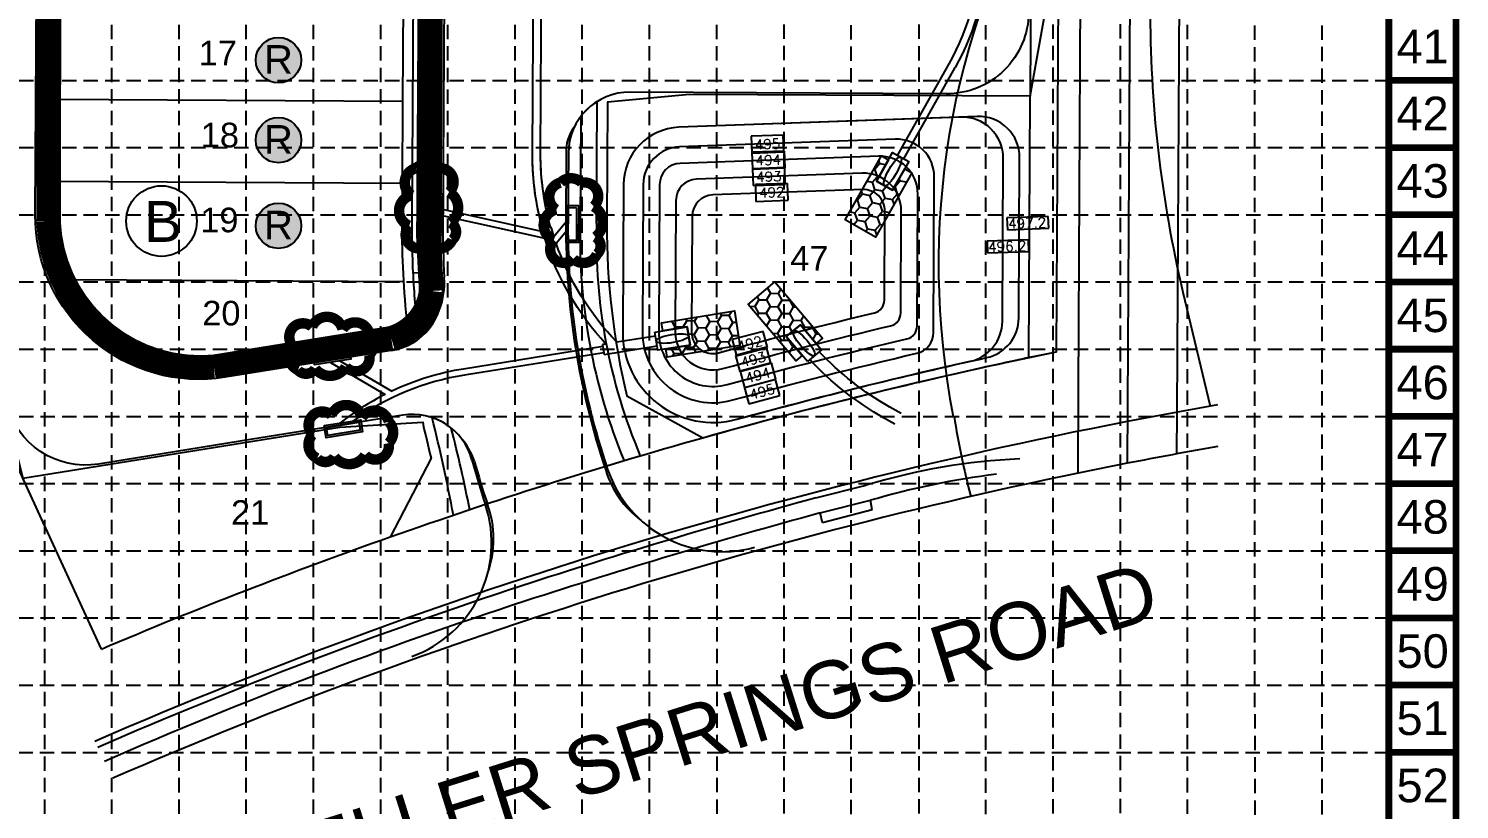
# Model space of a CAD drawing. Header units: inches. Extents: x 2538379 to 2539036, y 7098904 to 7099955.
# Drawn here: x 2538687.5 to 2539036.4, y 7099088 to 7099278.4 of the extents above; entities that cross this region are included whole.
import ezdxf
from ezdxf.enums import TextEntityAlignment as Align

# ---------------------------------------------------------------- set-up
doc = ezdxf.new("R2010")
doc.units = ezdxf.units.IN
doc.header["$MEASUREMENT"] = 0
doc.linetypes.add('DASHED', pattern=[0.75, 0.5, -0.25])
doc.linetypes.add('HIDDEN2', pattern=[0.1875, 0.125, -0.0625])
for name, color, linetype in [('1 BLOCK NUMBER', 7, 'Continuous'), ('1 RYLAND LOT', 7, 'Continuous'), ('86102-1570', 7, 'HIDDEN2'), ('90001-3965', 7, 'HIDDEN2'), ('ADJ-LINES', 7, 'Continuous'), ('ALLEY PAVING', 7, 'Continuous'), ('BASE', 7, 'Continuous'), ('cont-text', 42, 'Continuous'), ('EROSION BLANKETS', 84, 'Continuous'), ('EX-INLET', 7, 'Continuous'), ('EX-SIDEWALK', 7, 'Continuous'), ('Face of Curb', 7, 'Continuous'), ('FENCE_IRON', 7, 'FENCELINE1'), ('FENCE_MASONRY', 7, 'FENCELINE2'), ('GRID', 254, 'DASHED'), ('LEGEND', 7, 'Continuous'), ('LOT_LINES', 7, 'Continuous'), ('LOT_NUM', 7, 'Continuous'), ('PAV', 7, 'Continuous'), ('POND', 42, 'Continuous'), ('Rip-Rap', 1, 'Continuous'), ('ROW', 7, 'Continuous'), ('SDWLK', 7, 'Continuous'), ('TXT-ROW', 7, 'Continuous'), ('UT-ST-HDWL', 5, 'Continuous'), ('UT-ST-INLET', 5, 'Continuous'), ('UT-ST-INLET-SHADE', 5, 'Continuous'), ('UT-ST-LINE', 5, 'Continuous')]:
    doc.layers.add(name, color=color, linetype=linetype)
doc.styles.add('L60', font='SIMPLEX.shx', dxfattribs={"height": 3})
doc.styles.add('ryland', font='ARIAL.TTF', dxfattribs={"height": 25})
doc.styles.get("Standard").update_dxf_attribs({"font": 'ARIAL.TTF'})
doc.linetypes.add('FENCELINE1', pattern='A,0.25,-0.1,[133,ltypeshp.shx,S=0.1,R=0,X=-0.1,Y=0],-0.1,1', length=1.45)
doc.linetypes.add('FENCELINE2', pattern='A,0.25,-0.1,[132,ltypeshp.shx,S=0.1,R=0,X=-0.1,Y=0],-0.1,1', length=1.45)

# ---------------------------------------------------------------- blocks, each defined once
blk = doc.blocks.new('RYLAND')
h = blk.add_hatch(color=81)
h.paths.add_polyline_path([(1.164, -1.048, 1), (-1.408, -1.048, 1)])
h.paths.add_polyline_path([(-1.348, -2.228), (1.104, -2.228), (1.104, 0.21), (-1.348, 0.21)], flags=25)
at = {"color": 5}
blk.add_circle((-0.122, -1.048), 1.286, dxfattribs=at)
at = {"layer": 'BASE', "color": 5, "style": 'ryland'}
blk.add_text('R', height=1.625, dxfattribs=at).set_placement((-0.122, -1.821), align=Align.CENTER)

msp = doc.modelspace()

# ---------------------------------------------------------------- hatches: boundary and pattern name
at = {"layer": 'Rip-Rap', "linetype": 'Continuous'}
h = msp.add_hatch(dxfattribs=at)
h.set_pattern_fill('HONEY', color=256, scale=15, angle=349.3979, style=0)
h.set_pattern_definition([(349.39791015, (1966496.218, 6681801.2166), (3.06324478, 1.0786131816), [1.875, -3.75]), (109.39791015, (1966496.218, 6681801.2166), (-2.465728806, 2.1135412066), [1.875, -3.75]), (49.39791015, (1966496.218, 6681801.2166), (0.597515974, 3.192154388), [-3.75, 1.875])])
h.paths.add_polyline_path([(2538901.14, 7099244.23), (2538902.88, 7099243.24), (2538894.04, 7099227.56), (2538886.64, 7099231.74), (2538895.47, 7099247.42), (2538897.22, 7099246.44), (2538894.27, 7099241.21), (2538898.19, 7099239)])
h = msp.add_hatch(dxfattribs=at)
h.set_pattern_fill('HONEY', color=256, scale=15, angle=239.1299, style=0)
h.set_pattern_definition([(239.12989951, (2345568.0838, 7780768.9975), (-0.0493164763, -3.2472207905), [1.875, -3.75]), (359.12989951, (2345568.0838, 7780768.9975), (2.8368339344, 1.580901074), [1.875, -3.75]), (299.12989951, (2345568.0838, 7780768.9975), (2.787517458, -1.6663197166), [-3.75, 1.875])])
h.paths.add_polyline_path([(2538876.15, 7099198.72), (2538874.63, 7099197.42), (2538862.98, 7099211.15), (2538869.46, 7099216.65), (2538881.11, 7099202.92), (2538879.58, 7099201.63), (2538875.7, 7099206.2), (2538872.27, 7099203.29)])
h = msp.add_hatch(dxfattribs=at)
h.set_pattern_fill('HONEY', color=256, scale=15, angle=117.9396, style=0)
h.set_pattern_definition([(117.93956515, (3222003.487, 6911596.964), (-2.752300193, 1.7238673453), [1.875, -3.75]), (237.93956515, (3222003.487, 6911596.964), (-0.1167628172, -3.2454955587), [1.875, -3.75]), (177.93956515, (3222003.487, 6911596.964), (-2.8690630103, -1.5216282134), [-3.75, 1.875])])
h.paths.add_polyline_path([(2538842.17, 7099204.72), (2538841.85, 7099206.69), (2538859.62, 7099209.55), (2538860.97, 7099201.16), (2538843.2, 7099198.3), (2538842.88, 7099200.28), (2538848.81, 7099201.23), (2538848.09, 7099205.67)])
at = {"layer": 'UT-ST-INLET-SHADE', "linetype": 'Continuous'}
h = msp.add_hatch(color=256, dxfattribs=at)
h.paths.add_polyline_path([(2538785.57, 7099238.1), (2538788.57, 7099238.09), (2538788.51, 7099228.09), (2538785.51, 7099228.1)])
h.paths.add_polyline_path([(2538786.01, 7099228.6), (2538786.07, 7099237.6), (2538788.06, 7099237.59), (2538788.01, 7099228.59)], flags=16)
h = msp.add_hatch(color=256, dxfattribs=at)
h.paths.add_polyline_path([(2538821.63, 7099235.23), (2538821.57, 7099226.23), (2538818.57, 7099226.25), (2538818.63, 7099235.25)])
h.paths.add_polyline_path([(2538821.12, 7099234.74), (2538821.08, 7099226.74), (2538819.08, 7099226.75), (2538819.13, 7099234.75)], flags=16)
h = msp.add_hatch(color=256, dxfattribs=at)
h.paths.add_polyline_path([(2538756.74, 7099199.34), (2538765.63, 7099200.76), (2538766.1, 7099197.8), (2538757.21, 7099196.38)])
h.paths.add_polyline_path([(2538757.32, 7099198.92), (2538765.21, 7099200.19), (2538765.53, 7099198.22), (2538757.63, 7099196.95)], flags=16)
h = msp.add_hatch(color=256, dxfattribs=at)
h.paths.add_polyline_path([(2538759.6, 7099181.58), (2538768.48, 7099183), (2538768.96, 7099180.03), (2538760.07, 7099178.61)])
h.paths.add_polyline_path([(2538760.17, 7099181.15), (2538768.07, 7099182.42), (2538768.38, 7099180.45), (2538760.48, 7099179.19)], flags=16)

# ---------------------------------------------------------------- linework, layer by layer
at = {"layer": '1 BLOCK NUMBER', "linetype": 'Continuous'}
msp.add_circle((2538719.91, 7099231.48), 8.61, dxfattribs=at)
at = {"layer": '86102-1570', "linetype": 'Continuous'}
msp.add_line((2538943.52, 7099190.42), (2538945.28, 7099517.22), dxfattribs=at)
at = {"layer": '90001-3965', "linetype": 'Continuous'}
for p, q in [((2538969.28, 7099517.09), (2538967.49, 7099184.85)), ((2538969, 7099214.16), (2538975.61, 7099186.31))]:
    msp.add_line(p, q, dxfattribs=at)
for centre, radius, start, end in [((2539101.89, 7099220.83), 192.5, 149.9319, 191.0845), ((2539256.02, 7099282.31), 295, 179.6914, 193.3569), ((2539184.78, 7097994.52), 1230, 101.57123, 102.50257), ((2539103.39, 7099213.46), 192.5, 188.841, 194.797)]:
    msp.add_arc(centre, radius, start, end, dxfattribs=at)
at = {"layer": 'ADJ-LINES', "linetype": 'Continuous'}
for p, q in [((2538957.44, 7099547.36), (2538955.42, 7099172.39)), ((2538943.41, 7099169.98), (2538943.52, 7099190.42)), ((2538967.49, 7099184.85), (2538967.43, 7099174.67))]:
    msp.add_line(p, q, dxfattribs=at)
for radius, start, end in [(1210, 99.90602, 113.47218), (1200, 99.98619, 101.05791), (1200, 101.05791, 113.44929)]:
    msp.add_arc((2539185.58, 7097994.67), radius, start, end, dxfattribs=at)
at = {"layer": 'ALLEY PAVING', "linetype": 'Continuous'}
for points in [[(2538778.74, 7099184.14), (2538742.07, 7099178.24), (2538704.58, 7099172.21, -0.388707), (2538682.02, 7099187.07), (2538667.08, 7099246.22), (2538665.22, 7099253.68, 0.205093), (2538646.18, 7099278.76), (2538590.81, 7099310.24), (2538574.41, 7099321.86), (2538473.27, 7099379.37, -0.072358), (2538460.54, 7099389.27), (2538450.88, 7099399.34), (2538434.97, 7099411.53, 0.42624), (2538413.83, 7099406.92)], [(2538775.91, 7099199.89), (2538735.45, 7099193.38, -0.463354), (2538689.1, 7099233.09), (2538689.47, 7099300.7), (2538689.79, 7099360.15, 0.015656), (2538689.7, 7099363.66), (2538688.5, 7099384.48, -0.005453), (2538688.31, 7099388.69)], [(2538931.37, 7099282.41, -0.414214), (2538911.26, 7099262.52), (2538834.2, 7099262.94)]]:
    msp.add_lwpolyline(points, format="xyb", dxfattribs=at)
at = {"layer": 'BASE', "const_width": 1.64}
for points in [[(2539035.59, 7098905.23), (2539035.59, 7099954.13), (2538380.02, 7099954.13), (2538380.02, 7098905.23)], [(2539019.2, 7098921.61), (2539019.2, 7099937.74), (2538396.41, 7099937.74), (2538396.41, 7098921.61)]]:
    msp.add_lwpolyline(points, close=True, dxfattribs=at)
for points in [[(2539035.59, 7099265.79), (2539019.2, 7099265.79)], [(2539035.59, 7099249.4), (2539019.2, 7099249.4)], [(2539035.59, 7099233.01), (2539019.2, 7099233.01)], [(2539035.59, 7099216.62), (2539019.2, 7099216.62)], [(2539035.59, 7099200.23), (2539019.2, 7099200.23)], [(2539035.59, 7099183.84), (2539019.2, 7099183.84)], [(2539035.59, 7099167.45), (2539019.2, 7099167.45)], [(2539035.59, 7099151.06), (2539019.2, 7099151.06)], [(2539035.59, 7099134.67), (2539019.2, 7099134.67)], [(2539035.59, 7099118.28), (2539019.2, 7099118.28)], [(2539035.59, 7099101.9), (2539019.2, 7099101.9)]]:
    msp.add_lwpolyline(points, dxfattribs=at)
at = {"layer": 'cont-text'}
for p, q in [((2538871.54, 7099252.44, 708.3), (2538863.7, 7099252.16, 708.3)), ((2538863.7, 7099252.16, 708.3), (2538863.84, 7099248.08, 708.3)), ((2538871.69, 7099248.36, 708.3), (2538871.54, 7099252.44, 708.3)), ((2538863.84, 7099248.08, 708.3), (2538871.69, 7099248.36, 708.3)), ((2538871.83, 7099248.53, 708.3), (2538863.87, 7099248.25, 708.3)), ((2538863.87, 7099248.25, 708.3), (2538864.02, 7099244.17, 708.3)), ((2538871.98, 7099244.45, 708.3), (2538871.83, 7099248.53, 708.3)), ((2538864.02, 7099244.17, 708.3), (2538871.98, 7099244.45, 708.3)), ((2538871.88, 7099244.51, 708.3), (2538864.03, 7099244.22, 708.3)), ((2538864.03, 7099244.22, 708.3), (2538864.18, 7099240.15, 708.3)), ((2538872.02, 7099240.43, 708.3), (2538871.88, 7099244.51, 708.3)), ((2538864.18, 7099240.15, 708.3), (2538872.02, 7099240.43, 708.3)), ((2538872.58, 7099240.64, 708.3), (2538864.73, 7099240.36, 708.3)), ((2538864.73, 7099240.36, 708.3), (2538864.88, 7099236.28, 708.3)), ((2538872.73, 7099236.57, 708.3), (2538872.58, 7099240.64, 708.3)), ((2538864.88, 7099236.28, 708.3), (2538872.73, 7099236.57, 708.3)), ((2538936.17, 7099232.62, 708.3), (2538926.09, 7099232.26, 708.3)), ((2538926.09, 7099232.26, 708.3), (2538926.2, 7099229.38, 708.3)), ((2538926.2, 7099229.38, 708.3), (2538936.27, 7099229.74, 708.3)), ((2538936.27, 7099229.74, 708.3), (2538936.17, 7099232.62, 708.3)), ((2538931.32, 7099226.93, 708.3), (2538921.24, 7099226.57, 708.3)), ((2538921.24, 7099226.57, 708.3), (2538921.35, 7099223.69, 708.3)), ((2538931.42, 7099224.05, 708.3), (2538931.32, 7099226.93, 708.3)), ((2538921.35, 7099223.69, 708.3), (2538931.42, 7099224.05, 708.3)), ((2538866.65, 7099204.57, 708.3), (2538859.06, 7099202.56, 708.3)), ((2538859.06, 7099202.56, 708.3), (2538860.1, 7099198.62, 708.3)), ((2538867.69, 7099200.63, 708.3), (2538866.65, 7099204.57, 708.3)), ((2538867.48, 7099200.72, 708.3), (2538859.89, 7099198.7, 708.3)), ((2538859.89, 7099198.7, 708.3), (2538860.94, 7099194.76, 708.3)), ((2538860.1, 7099198.62, 708.3), (2538867.69, 7099200.63, 708.3)), ((2538868.53, 7099196.78, 708.3), (2538867.48, 7099200.72, 708.3)), ((2538860.94, 7099194.76, 708.3), (2538868.53, 7099196.78, 708.3)), ((2538868.7, 7099196.89, 708.3), (2538861, 7099194.84, 708.3)), ((2538861, 7099194.84, 708.3), (2538862.05, 7099190.9, 708.3)), ((2538869.75, 7099192.94, 708.3), (2538868.7, 7099196.89, 708.3)), ((2538862.05, 7099190.9, 708.3), (2538869.75, 7099192.94, 708.3)), ((2538869.64, 7099192.85, 708.3), (2538862.06, 7099190.83, 708.3)), ((2538870.69, 7099188.91, 708.3), (2538869.64, 7099192.85, 708.3)), ((2538862.06, 7099190.83, 708.3), (2538863.1, 7099186.89, 708.3)), ((2538863.1, 7099186.89, 708.3), (2538870.69, 7099188.91, 708.3))]:
    msp.add_line(p, q, dxfattribs=at)
at = {"layer": 'EROSION BLANKETS', "const_width": 6}
msp.add_lwpolyline([(2538785.95, 7099381.94), (2538784.99, 7099227.75), (2538785.67, 7099214.43, -0.30016), (2538775.95, 7099202.88), (2538732.68, 7099195.91, -0.42767), (2538692.37, 7099231.34), (2538692.66, 7099363.9), (2538691.43, 7099388.78, -0.417843), (2538703.95, 7099401.45), (2538727.38, 7099400.72), (2538770, 7099399.9, -0.419306), (2538785.89, 7099382.57), (2538785.89, 7099381.84)], format="xyb", dxfattribs=at)
at = {"layer": 'EX-INLET', "linetype": 'Continuous'}
for p, q in [((2538880.5, 7099160.28), (2538892.83, 7099163.37)), ((2538893.24, 7099161), (2538892.83, 7099163.37)), ((2538881.09, 7099157.88), (2538880.5, 7099160.28)), ((2538893.24, 7099161), (2538881.09, 7099157.88))]:
    msp.add_line(p, q, dxfattribs=at)
at = {"layer": 'EX-SIDEWALK', "linetype": 'Continuous'}
msp.add_line((2538879.5, 7099163.96), (2538891.77, 7099167.03), dxfattribs=at)
for centre, radius, start, end in [((2538935.84, 7099022.93), 150.68, 92.5267, 107.0058), ((2538947.48, 7098976.11), 195.07, 97.0493, 106.268), ((2539301.31, 7097623.76), 1596.92, 105.31609, 108.00134), ((2539302.54, 7097619.46), 1597.58, 105.31797, 108.00371), ((2539186.49, 7097993.76), 1209.55, 108.24504, 113.49079), ((2539166.16, 7098046.46), 1149.34, 108.11711, 113.59964)]:
    msp.add_arc(centre, radius, start, end, dxfattribs=at)
at = {"layer": 'Face of Curb', "linetype": 'Continuous'}
for p, q in [((2538789.34, 7099381.71), (2538788.75, 7099272.68)), ((2538788.75, 7099272.68), (2538788.52, 7099231.06)), ((2538818.62, 7099248.02), (2538818.52, 7099230.9))]:
    msp.add_line(p, q, dxfattribs=at)
for centre, radius, start, end in [((2538827.9, 7099248.66), 9.31, 141.8155, 183.9316), ((2539003.52, 7099229.9), 215, 179.6914, 183.2567), ((2539003.52, 7099229.9), 185, 179.6914, 189.1348), ((2538770.38, 7099216.4), 18.53, 339.3622, 3.9983), ((2539003.52, 7099229.9), 185, 189.1348, 198.6523), ((2538780.49, 7099167.63), 16.58, 18.5901, 42.2004), ((2539003.52, 7099229.9), 215, 195.3696, 198.2964), ((2538851.01, 7099177.59), 23.78, 196.7375, 233.3355), ((2538775.97, 7099153.89), 24.92, 340.3393, 19.9983)]:
    msp.add_arc(centre, radius, start, end, dxfattribs=at)
at = {"layer": 'FENCE_IRON', "linetype": 'Continuous', "ltscale": 0.1}
msp.add_arc((2539185.58, 7097994.67), 1230, 101.92534, 105.7385, dxfattribs=at)
at = {"layer": 'FENCE_MASONRY', "linetype": 'Continuous', "ltscale": 0.1}
for points in [[(2538931.42, 7099198.12), (2538931.76, 7099261.91), (2538935.37, 7099282.39), (2538935.64, 7099331.55), (2538935.67, 7099337.09), (2538933.77, 7099357.1), (2538933.87, 7099375.56), (2538933.93, 7099385.56), (2538934.06, 7099409.56), (2538934.27, 7099449.56), (2538934.38, 7099469.56), (2538934.49, 7099489.56), (2538934.62, 7099513.56), (2538934.67, 7099523.56), (2538934.8, 7099547.55), (2538935.15, 7099611.85), (2538935.15, 7099611.85), (2538933.76, 7099632.05), (2538934.91, 7099846.04), (2538692.41, 7099847.35)], [(2538691.96, 7099156.01), (2538634.53, 7099281.36), (2538432.49, 7099396.22)]]:
    msp.add_lwpolyline(points, dxfattribs=at)
at = {"layer": 'GRID', "color": 253, "linetype": 'DASHED', "ltscale": 7}
for p, q in [((2538904.67, 7098987.18), (2538904.55, 7099938.11)), ((2538920.97, 7098987.01), (2538920.94, 7099938.11)), ((2538937.38, 7098987.21), (2538937.33, 7099938.11)), ((2538953.8, 7098987.26), (2538953.72, 7099938.11)), ((2538970.15, 7098987.12), (2538970.11, 7099938.11)), ((2538986.58, 7098986.91), (2538986.49, 7099938.11)), ((2539002.98, 7098986.95), (2539002.88, 7099938.11)), ((2538691.42, 7098987.13), (2538691.42, 7099937.74)), ((2538707.81, 7098987.13), (2538707.81, 7099937.74)), ((2538724.2, 7098987.12), (2538724.2, 7099937.74)), ((2538740.59, 7098987.12), (2538740.59, 7099937.74)), ((2538756.97, 7098987.12), (2538756.97, 7099937.74)), ((2538773.36, 7098987.12), (2538773.36, 7099937.74)), ((2538789.75, 7098987.11), (2538789.75, 7099937.74)), ((2538806.14, 7098987.11), (2538806.14, 7099937.74)), ((2538822.53, 7098987.11), (2538822.53, 7099937.74)), ((2538838.92, 7098987.11), (2538838.92, 7099937.74)), ((2538855.39, 7098987.14), (2538855.31, 7099937.74)), ((2538871.76, 7098987.22), (2538871.7, 7099937.74)), ((2538888.13, 7098987.03), (2538888.09, 7099937.74)), ((2538396.41, 7099265.79), (2539019.2, 7099265.79)), ((2538396.41, 7099249.4), (2539019.2, 7099249.4)), ((2538396.41, 7099233.01), (2539019.2, 7099233.01)), ((2538396.41, 7099216.62), (2539019.2, 7099216.62)), ((2538396.41, 7099200.23), (2539019.2, 7099200.23)), ((2538396.41, 7099183.84), (2539019.2, 7099183.84)), ((2538396.41, 7099167.45), (2539019.2, 7099167.45)), ((2538396.41, 7099151.06), (2539019.2, 7099151.06)), ((2538396.41, 7099134.67), (2539019.2, 7099134.67)), ((2538396.26, 7099118.23), (2539019.04, 7099118.23)), ((2538396.26, 7099101.84), (2539019.04, 7099101.84))]:
    msp.add_line(p, q, dxfattribs=at)
at = {"layer": 'LEGEND', "color": 170, "ltscale": 100, "const_width": 2.54}
for points in [[(2538790.04, 7099238.56, 0.520567), (2538790.04, 7099238.56, 0.765195), (2538787.14, 7099244.32, 0.417879), (2538781.93, 7099244.35, 0.6649), (2538780.93, 7099237.78, 0.744833), (2538780.31, 7099230.36, 0.975642), (2538785.08, 7099225.75, 0.520567), (2538790.83, 7099226.9, 0.520567), (2538790.44, 7099231.11, 0.540264), (2538790.04, 7099238.56)], [(2538825.3, 7099235.06, 0.520567), (2538825.3, 7099235.06, 0.765195), (2538822.4, 7099240.82, 0.417879), (2538817.19, 7099240.85, 0.6649), (2538816.19, 7099234.28, 0.744833), (2538815.57, 7099226.86, 0.975642), (2538820.34, 7099222.25, 0.520567), (2538826.09, 7099223.4, 0.520567), (2538825.7, 7099227.61, 0.540264), (2538825.3, 7099235.06)], [(2538764.84, 7099195.93, 0.520567), (2538764.84, 7099195.93, 0.765195), (2538770.59, 7099198.83, 0.417879), (2538770.63, 7099204.04, 0.6649), (2538764.05, 7099205.04, 0.744833), (2538756.64, 7099205.66, 0.975642), (2538752.02, 7099200.89, 0.520567), (2538753.17, 7099195.15, 0.520567), (2538757.39, 7099195.53, 0.540264), (2538764.84, 7099195.93)], [(2538769.55, 7099174.41, 0.520567), (2538769.55, 7099174.41, 0.765195), (2538775.3, 7099177.3, 0.417879), (2538775.34, 7099182.51, 0.6649), (2538768.76, 7099183.52, 0.744833), (2538761.35, 7099184.14, 0.975642), (2538756.73, 7099179.37, 0.520567), (2538757.88, 7099173.62, 0.520567), (2538762.1, 7099174, 0.540264), (2538769.55, 7099174.41)]]:
    msp.add_lwpolyline(points, format="xyb", close=True, dxfattribs=at)
at = {"layer": 'LOT_LINES', "linetype": 'Continuous'}
for p, q in [((2538941.6, 7099856.01), (2538938.07, 7099199.51)), ((2538692.76, 7099261.22), (2538778.68, 7099260.75)), ((2538692.65, 7099241.22), (2538778.58, 7099240.75)), ((2538697.87, 7099217.19), (2538778.91, 7099216.75)), ((2538705.25, 7099127.01), (2538686.13, 7099168.74))]:
    msp.add_line(p, q, dxfattribs=at)
for start, end in [(101.60902, 105.7385), (105.7385, 109.46523), (109.46523, 112.98644)]:
    msp.add_arc((2539185.58, 7097994.67), 1230, start, end, dxfattribs=at)
at = {"layer": 'PAV', "linetype": 'Continuous'}
msp.add_line((2538819.12, 7099248.02), (2538819.02, 7099230.9), dxfattribs=at)
msp.add_lwpolyline([(2538788.49, 7099215.69, -0.017854), (2538788.02, 7099231.07), (2538788.25, 7099272.68), (2538788.84, 7099383.2)], format="xyb", dxfattribs=at)
for centre, radius, start, end in [((2538834.12, 7099247.94), 15, 89.6914, 179.6914), ((2539003.52, 7099229.9), 184.5, 179.6914, 189.1348), ((2538773.52, 7099214.7), 15, 279.1348, 3.7827), ((2539003.52, 7099229.9), 184.5, 189.1348, 198.6523), ((2538781.12, 7099169.33), 15, 15.2363, 99.1348), ((2539003.52, 7099229.9), 215.5, 195.2363, 198.2964), ((2538856.66, 7099180.33), 29.5, 198.6523, 285.4498), ((2538770.91, 7099152.99), 29.5, 289.9176, 18.2964)]:
    msp.add_arc(centre, radius, start, end, dxfattribs=at)
at = {"layer": 'POND', "linetype": 'Continuous'}
for points in [[(2538921.12, 7099198.16, 0.350674), (2538928.97, 7099207.87), (2538929.18, 7099246.92, 0.42639), (2538918.82, 7099256.97), (2538846.07, 7099254.35, 0.402141), (2538832.58, 7099240.43), (2538832.38, 7099204.47, 0.496516), (2538860.19, 7099183.13, -0.012733), (2538921.12, 7099198.16, 1.000177)], [(2538917.14, 7099197.28, 0.349747), (2538924.97, 7099206.98), (2538925.18, 7099246.78, 0.42639), (2538914.82, 7099256.83), (2538846.07, 7099254.35, 0.402141), (2538832.58, 7099240.43), (2538832.38, 7099204.47, 0.496516), (2538860.19, 7099183.13, -0.011908), (2538917.14, 7099197.28)], [(2538904.13, 7099199.23, 0.346965), (2538908.15, 7099204.26), (2538908.36, 7099242.2, 0.42639), (2538898.82, 7099251.45), (2538846.24, 7099249.55, 0.402141), (2538837.38, 7099240.41), (2538837.18, 7099204.44, 0.496516), (2538858.92, 7099187.76, -0.009427), (2538904.13, 7099199.23, 0.000484)], [(2538901.69, 7099202.76, 0.34661), (2538904.16, 7099205.86), (2538904.33, 7099238.05, 0.42639), (2538894.8, 7099247.3), (2538846.39, 7099245.55, 0.402141), (2538841.38, 7099240.39), (2538841.18, 7099204.42, 0.496516), (2538857.87, 7099191.62, -0.00911)], [(2538897.72, 7099205.93, 0.345903), (2538900.18, 7099209.03), (2538900.31, 7099233.91, 0.42639), (2538890.78, 7099243.15), (2538850.37, 7099241.7, 0.402141), (2538845.35, 7099236.53), (2538845.18, 7099204.4, 0.496516), (2538856.81, 7099195.48, -0.008478), (2538897.72, 7099205.93, 0.000368)], [(2538893.74, 7099209.1, 0.3452), (2538896.19, 7099212.19), (2538896.31, 7099233.93, 0.42639), (2538890.92, 7099239.15), (2538854.35, 7099237.84, 0.402141), (2538849.33, 7099232.67), (2538849.18, 7099204.38, 0.496516), (2538855.75, 7099199.33, -0.007851), (2538893.74, 7099209.1, 0.000461)]]:
    msp.add_lwpolyline(points, format="xyb", close=True, dxfattribs=at)
msp.add_lwpolyline([(2538873.99, 7099204.75), (2538873.99, 7099204.75)], close=True, dxfattribs=at)
at = {"layer": 'Rip-Rap', "linetype": 'Continuous'}
for points in [[(2538901.14, 7099244.23), (2538902.88, 7099243.24), (2538894.04, 7099227.56), (2538886.64, 7099231.74), (2538895.47, 7099247.42), (2538897.22, 7099246.44), (2538897.22, 7099246.44), (2538894.27, 7099241.21), (2538898.19, 7099239)], [(2538876.15, 7099198.72), (2538874.63, 7099197.42), (2538862.98, 7099211.15), (2538869.46, 7099216.65), (2538881.11, 7099202.92), (2538879.58, 7099201.63), (2538879.58, 7099201.63), (2538875.7, 7099206.2), (2538872.27, 7099203.29)], [(2538842.17, 7099204.72), (2538841.85, 7099206.69), (2538859.62, 7099209.55), (2538860.97, 7099201.16), (2538843.2, 7099198.3), (2538842.88, 7099200.28), (2538842.88, 7099200.28), (2538848.81, 7099201.23), (2538848.09, 7099205.67)]]:
    msp.add_lwpolyline(points, close=True, dxfattribs=at)
at = {"layer": 'ROW', "linetype": 'Continuous'}
for points in [[(2538585.26, 7099608.91), (2538599.9, 7099595.29, 0.029439), (2538614.92, 7099586.05, 0.573348), (2538674.69, 7099620.61), (2538675.14, 7099704.71, -0.07613), (2538679.41, 7099731.62, 0.076132), (2538692.22, 7099812.36), (2538692.41, 7099847.35), (2538934.91, 7099846.04), (2538931.76, 7099261.91), (2538848.69, 7099262.36), (2538828.68, 7099260.47), (2538828.52, 7099230.85, 0.060662), (2538833.41, 7099188.82), (2538852.08, 7099178.48)], [(2538429.7, 7099410.63, -0.077222), (2538439.83, 7099402.9), (2538449.44, 7099392.9, 0.072358), (2538463.07, 7099382.29), (2538634.6, 7099284.77, -0.204414), (2538667.87, 7099241.05), (2538686.13, 7099168.74), (2538763.42, 7099181.17), (2538783.6, 7099182.39, 0.009948), (2538785.66, 7099173.68), (2538775.7, 7099154.37)], [(2538778.81, 7099284.75), (2538778.68, 7099260.75), (2538778.58, 7099240.75), (2538778.52, 7099231.12, 0.027872), (2538779.79, 7099206.08), (2538760.24, 7099200.91), (2538738.98, 7099197.5, -0.463354), (2538692.63, 7099237.2), (2538692.65, 7099241.22), (2538692.76, 7099261.22), (2538692.88, 7099285.22)]]:
    msp.add_lwpolyline(points, format="xyb", dxfattribs=at)
for start, end in [(101.60902, 105.7385), (109.46523, 112.98644)]:
    msp.add_arc((2539185.58, 7097994.67), 1230, start, end, dxfattribs=at)
at = {"layer": 'SDWLK', "linetype": 'Continuous'}
for p, q in [((2538826.02, 7099230.86), (2538826.18, 7099260.67)), ((2538822.16, 7099257), (2538822.02, 7099230.88)), ((2538781.3, 7099218.88), (2538785.29, 7099219.07)), ((2538786.25, 7099206.76), (2538782.68, 7099202.81))]:
    msp.add_line(p, q, dxfattribs=at)
at = {"layer": 'SDWLK', "linetype": 'Continuous', "flags": 128}
for points in [[(2538781.4, 7099216.9, -0.002226), (2538781.3, 7099218.88, -0.013745), (2538781.02, 7099231.1), (2538781.25, 7099272.72), (2538781.84, 7099382.74), (2538785.84, 7099382.72), (2538785.25, 7099272.7), (2538785.02, 7099231.08, 0.013745), (2538785.29, 7099219.07, 0.002226), (2538785.4, 7099217.13, 0.001926)], [(2538782.68, 7099202.81, -0.015892), (2538781.4, 7099216.9, -0.015892)], [(2538785.4, 7099217.13, 0.011908), (2538786.25, 7099206.76)]]:
    msp.add_lwpolyline(points, format="xyb", dxfattribs=at)
at = {"layer": 'SDWLK', "linetype": 'Continuous'}
for centre, radius, start, end in [((2538834.12, 7099247.94), 15, 121.9223, 142.8215), ((2538964.71, 7099227.24), 142.73, 178.5362, 202.3487), ((2538961.4, 7099226.91), 135.43, 178.3302, 202.9315), ((2538781.12, 7099169.33), 15, 50.9726, 71.4142), ((2538382.46, 7099083.19), 415.74, 10.6043, 13.9689), ((2538457.57, 7099095.26), 343.85, 11.027, 14.4351)]:
    msp.add_arc(centre, radius, start, end, dxfattribs=at)
at = {"layer": 'UT-ST-HDWL', "linetype": 'Continuous'}
for points in [[(2538894.27, 7099241.21), (2538898.2, 7099248.18), (2538902.12, 7099245.97), (2538898.19, 7099239)], [(2538840.19, 7099204.4), (2538848.09, 7099205.67), (2538848.81, 7099201.23), (2538840.91, 7099199.96)], [(2538877.45, 7099197.19), (2538872.27, 7099203.29), (2538875.7, 7099206.2), (2538880.88, 7099200.1)]]:
    msp.add_lwpolyline(points, close=True, dxfattribs=at)
for centre, major_axis in [((2538898.19, 7099243.59), (-1.96, -3.48)), ((2538844.5, 7099202.82), (-3.95, -0.64)), ((2538876.57, 7099201.7), (2.59, -3.05))]:
    msp.add_ellipse(centre, major_axis=major_axis, ratio=0.25, dxfattribs=at)
at = {"layer": 'UT-ST-INLET', "linetype": 'Continuous'}
for points in [[(2538785.57, 7099238.1), (2538788.57, 7099238.09), (2538788.51, 7099228.09), (2538785.51, 7099228.1), (2538785.57, 7099238.1)], [(2538786.01, 7099228.6), (2538786.07, 7099237.6), (2538788.06, 7099237.59), (2538788.01, 7099228.59), (2538786.01, 7099228.6)]]:
    msp.add_lwpolyline(points, dxfattribs=at)
for points in [[(2538821.64, 7099235.24), (2538821.58, 7099226.24), (2538818.58, 7099226.26), (2538818.64, 7099235.26)], [(2538821.12, 7099234.73), (2538821.08, 7099226.73), (2538819.08, 7099226.75), (2538819.13, 7099234.75)], [(2538756.74, 7099199.34), (2538765.63, 7099200.76), (2538766.1, 7099197.8), (2538757.21, 7099196.38)], [(2538757.32, 7099198.92), (2538765.21, 7099200.19), (2538765.53, 7099198.22), (2538757.63, 7099196.95)], [(2538759.6, 7099181.58), (2538768.48, 7099183), (2538768.96, 7099180.03), (2538760.07, 7099178.61)], [(2538760.17, 7099181.15), (2538768.07, 7099182.42), (2538768.38, 7099180.45), (2538760.48, 7099179.19)]]:
    msp.add_lwpolyline(points, close=True, dxfattribs=at)
at = {"layer": 'UT-ST-LINE', "linetype": 'Continuous'}
for p, q in [((2538899.4, 7099247.5), (2538911.97, 7099269.8)), ((2538900.92, 7099246.64), (2538913.49, 7099268.94)), ((2538788.04, 7099234.44), (2538812.88, 7099228.95)), ((2538788.03, 7099232.9), (2538813.37, 7099227.3)), ((2538814.89, 7099230.11), (2538812.7, 7099229.61)), ((2538815.6, 7099227.75), (2538819.11, 7099231.92)), ((2538815.6, 7099227.75), (2538815.59, 7099227.74)), ((2538816.15, 7099226.07), (2538819.1, 7099229.57)), ((2538827.43, 7099201.34), (2538827.83, 7099198.87)), ((2538761.09, 7099197), (2538774.46, 7099189.21)), ((2538763.43, 7099197.37), (2538776.09, 7099190))]:
    msp.add_line(p, q, dxfattribs=at)
for points in [[(2538812.82, 7099229.63, -0.066941), (2538810.36, 7099247.67), (2538811.16, 7099395.76)], [(2538812.1, 7099232.46, -0.056214), (2538810.36, 7099247.67), (2538811.16, 7099395.76)], [(2538814.77, 7099230.09, -0.067231), (2538812.36, 7099247.67), (2538813.16, 7099395.75)], [(2538814.05, 7099232.91, -0.05618), (2538812.36, 7099247.67), (2538813.16, 7099395.75)], [(2538812.88, 7099228.95, -0.002503), (2538812.7, 7099229.61, -0.002503)], [(2538815.59, 7099227.74, -0.009349), (2538814.89, 7099230.11)], [(2538828.29, 7099201.47, -0.110322), (2538813.37, 7099227.3)], [(2538830.97, 7099201.91, -0.10839), (2538816.15, 7099226.07, -0.10839)], [(2538827.75, 7099199.36), (2538793.81, 7099193.91, 0.116129), (2538766.58, 7099182.69, 0.116129)], [(2538827.51, 7099200.84), (2538793.58, 7099195.39, 0.069925), (2538776.09, 7099190, 0.069925)], [(2538900.25, 7099184.54), (2538897.48, 7099186.12, -0.074731), (2538880.3, 7099199.61, -0.074731)], [(2538898.77, 7099181.93), (2538896, 7099183.51, -0.075242), (2538878.01, 7099197.67, -0.075242)], [(2538774.46, 7099189.21, 0.049909), (2538763.41, 7099182.19)]]:
    msp.add_lwpolyline(points, format="xyb", dxfattribs=at)
for points in [[(2538840.35, 7099203.41), (2538830.97, 7099201.91)], [(2538828.29, 7099201.47), (2538827.43, 7099201.34), (2538827.43, 7099201.34)], [(2538840.75, 7099200.95), (2538827.83, 7099198.87)]]:
    msp.add_lwpolyline(points, dxfattribs=at)
for radius in [59.13, 60.88]:
    msp.add_arc((2538860.46, 7099298.83), radius, 330.593, 359.6914, dxfattribs=at)

# ---------------------------------------------------------------- block references
at = {"layer": '1 RYLAND LOT', "color": 7, "xscale": 4.298605119809508, "yscale": 4.298605117946863, "zscale": 4.29860511929049}
for p in [(2538748.96, 7099275.24), (2538748.96, 7099255.73), (2538748.96, 7099234.83)]:
    msp.add_blockref('RYLAND', p, dxfattribs=at)

# ---------------------------------------------------------------- texts
at = {"layer": '1 BLOCK NUMBER', "linetype": 'Continuous'}
msp.add_text('B', height=10, dxfattribs=at).set_placement((2538720.27, 7099231.39), align=Align.MIDDLE)
at = {"layer": 'BASE'}
for s, p in [('41', (2539027.45, 7099274.05)), ('42', (2539027.43, 7099257.73)), ('43', (2539027.45, 7099241.27)), ('44', (2539027.45, 7099224.88)), ('45', (2539027.45, 7099208.49)), ('46', (2539027.45, 7099192.1)), ('47', (2539027.45, 7099175.71)), ('48', (2539027.45, 7099159.32)), ('49', (2539027.45, 7099142.97)), ('50', (2539027.45, 7099126.58)), ('51', (2539027.45, 7099110.2)), ('52', (2539027.45, 7099093.81))]:
    msp.add_text(s, height=8.195, dxfattribs=at).set_placement(p, align=Align.MIDDLE_CENTER)
at = {"layer": 'cont-text', "style": 'L60'}
for s, rotation, p in [('495', 2.0631, (2538864.65, 7099248.95, 708.3)), ('494', 2.0631, (2538864.83, 7099245.04, 708.3)), ('493', 2.0631, (2538864.99, 7099241.02, 708.3)), ('492', 2.0631, (2538865.69, 7099237.15, 708.3)), ('497.2', 2.0631, (2538926.43, 7099229.63, 708.3)), ('496.2', 2.0631, (2538921.58, 7099223.94, 708.3)), ('492', 14.862, (2538860.7, 7099199.64, 708.3)), ('493', 14.862, (2538861.54, 7099195.79, 708.3)), ('494', 14.862, (2538862.64, 7099191.93, 708.3)), ('495', 14.862, (2538863.7, 7099187.92, 708.3))]:
    msp.add_text(s, height=2.4, rotation=rotation, dxfattribs=at).set_placement(p)
at = {"layer": 'LOT_NUM', "linetype": 'Continuous'}
for s, p in [('17', (2538733.64, 7099272.49)), ('18', (2538734.15, 7099252.47)), ('19', (2538734.02, 7099231.75)), ('47', (2538877.91, 7099222.4)), ('20', (2538734.51, 7099209.02)), ('21', (2538741.52, 7099160.38))]:
    msp.add_text(s, height=6, dxfattribs=at).set_placement(p, align=Align.MIDDLE_CENTER)
at = {"layer": 'TXT-ROW', "linetype": 'Continuous'}
msp.add_text('KELLER SPRINGS ROAD', height=14, rotation=17.4482, dxfattribs=at).set_placement((2538744.3, 7099066.19))

doc.saveas('drawing.dxf')
